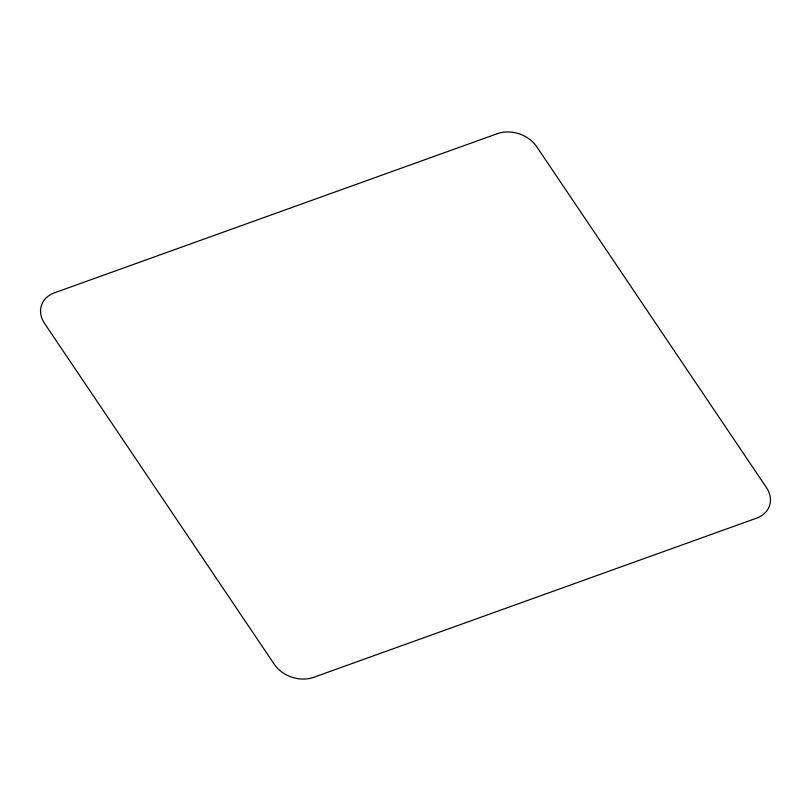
<?xml version="1.0" encoding="UTF-8"?>
<svg xmlns="http://www.w3.org/2000/svg" width="811" height="811" viewBox="0 0 811 811"><rect width="100%" height="100%" fill="white"/><g stroke="black" fill="none" stroke-linecap="round" stroke-linejoin="round"><path stroke-width="1.22" d="M497.356 133.663L54.499 292.812A29.287 22.799 19 0 0 44.615 323.508L274.311 664.331A29.287 22.799 19 0 0 313.644 677.337L756.501 518.188A29.287 22.799 19 0 0 766.385 487.492L536.689 146.669A29.287 22.799 19 0 0 497.356 133.663"/></g></svg>
